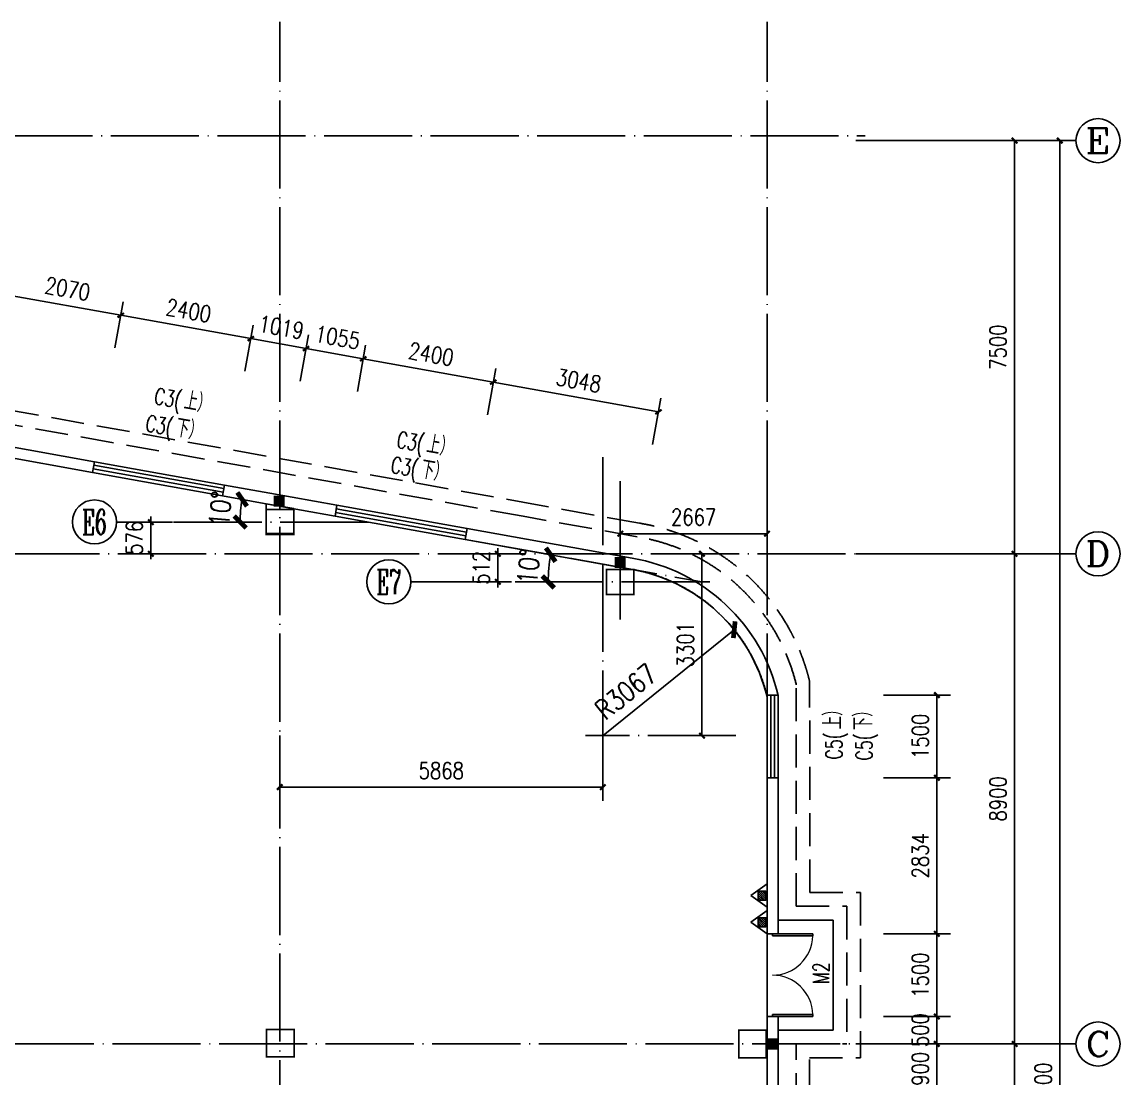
# Model space of a CAD drawing. Header units: millimetres. Extents: x 591771 to 1936534, y -622016 to 355666.
# Drawn here: x 646974 to 666918, y 261165 to 280337 of the extents above; entities that cross this region are included whole.
import ezdxf
from ezdxf.enums import TextEntityAlignment as Align

# ---------------------------------------------------------------- set-up
doc = ezdxf.new("R2010")
doc.units = ezdxf.units.MM
doc.header["$LTSCALE"] = 80
doc.linetypes.add('DASH', pattern=[0.35, 0.25, -0.1])
doc.linetypes.add('DOTE', pattern=[2.42, 2, -0.2, 0.02, -0.2])
for name, color, linetype in [('\\M+5BDA8-\\M+5B3DF\\M+5B4E7', 3, 'Continuous'), ('\\M+5BDA8-\\M+5B4B0', 4, 'Continuous'), ('\\M+5BDA8-\\M+5C3C5', 4, 'Continuous'), ('\\M+5BDA8-\\M+5C3C5\\M+5B4B0\\M+5B1E0\\M+5BAC5', 7, 'Continuous'), ('\\M+5BDA8-\\M+5C7BD-\\M+5D7A9', 31, 'Continuous'), ('\\M+5BDA8-\\M+5D6E1', 17, 'DOTE'), ('\\M+5BDA8-\\M+5D6E1-\\M+5B1EA\\M+5D7A2', 3, 'Continuous'), ('\\M+5C1A2\\M+5C3E6\\M+5CFDF\\M+5CCF51', 7, 'Continuous'), ('\\M+5C1A2\\M+5C3E6\\M+5CFDF\\M+5CCF55', 140, 'Continuous'), ('\\M+5C1A2\\M+5C3E6\\M+5CFF4\\M+5CCF53', 252, 'Continuous'), ('\\M+5C5C5\\M+5CBAE', 1, 'Continuous'), ('AXIS_TEXT', 7, 'Continuous'), ('MHQ', 2, 'Continuous'), ('PUB_TEXT', 7, 'Continuous'), ('WALL', 31, 'Continuous')]:
    doc.layers.add(name, color=color, linetype=linetype)
doc.styles.add('A-AXIS-LABEL', font='COMPLEX', dxfattribs={"bigfont": 'GBCBIG'})
doc.styles.add('A-WIN-LABEL', font='SIMPLEX', dxfattribs={"bigfont": 'GBCBIG'})
doc.styles.add('COMPLEX', font='COMPLEX')
doc.styles.add('DIM_FONT', font='SIMPLEX.shx', dxfattribs={"width": 0.8})
doc.styles.add('ROMANS', font='ROMANS.shx', dxfattribs={"width": 0.8, "bigfont": 'hhztxt.shx'})
doc.dimstyles.new('dim1-150', dxfattribs={"dimscale": 180, "dimtxt": 2, "dimasz": 1.2, "dimexe": 1.2, "dimexo": 1.2, "dimgap": 1, "dimtad": 1, "dimdec": 0, "dimdsep": 46, "dimtxsty": 'ROMANS', "dimblk": 'ARCHTICK', "dimcen": 0, "dimadec": 0, "dimazin": 0, "dimtfac": 0.71, "dimtdec": 0, "dimtix": 1, "dimtmove": 0, "dimatfit": 3, "dimldrblk": 'ARCHTICK', "dimfxl": 0, "dimtolj": 1, "dimtzin": 0, "dimarcsym": 0})
doc.dimstyles.new('DIMN', dxfattribs={"dimtxt": 300, "dimasz": 100, "dimexe": 250, "dimexo": 300, "dimgap": 150, "dimtad": 1, "dimdec": 0, "dimzin": 0, "dimdsep": 46, "dimtxsty": 'DIM_FONT', "dimblk": 'ARCHTICK', "dimcen": 0.09, "dimclrt": 7, "dimazin": 2, "dimtfac": 1, "dimtdec": 0, "dimtix": 1, "dimtmove": 2, "dimatfit": 3, "dimldrblk": 'ARCHTICK', "dimfxl": 0, "dimtolj": 1, "dimtzin": 0, "dimarcsym": 0})

# ---------------------------------------------------------------- blocks, each defined once
blk = doc.blocks.new('_ArchTick')
at = {"color": 0, "linetype": 'ByBlock', "const_width": 0.4}
blk.add_lwpolyline([(-0.5, -0.5), (0.5, 0.5)], dxfattribs=at)
blk = doc.blocks.new('*D20')
at = {"layer": '\\M+5C1A2\\M+5C3E6\\M+5CFDF\\M+5CCF51', "color": 0, "lineweight": -2, "transparency": 16777216}
blk.add_arc((613228, 278183), 5623, 169.8236, 180, dxfattribs=at)
at = {"layer": 'Defpoints', "color": 0, "lineweight": -3, "transparency": 16777216}
for p in [(604190, 279805), (607645, 278847), (604090, 278183), (662318, 278183), (660503, 269697)]:
    blk.add_point(p, dxfattribs=at)
at = {"layer": '\\M+5C1A2\\M+5C3E6\\M+5CFDF\\M+5CCF51', "color": 0, "lineweight": -2, "transparency": 16777216, "xscale": 216, "yscale": 216, "zscale": 216}
for p, rotation in [((607694, 279176), 79.8236399644772), ((607606, 278183), 270)]:
    blk.add_blockref('_ArchTick', p, dxfattribs=dict(at, rotation=rotation))
at = {"layer": '\\M+5C1A2\\M+5C3E6\\M+5CFDF\\M+5CCF51', "color": 0, "lineweight": -2, "transparency": 16777216, "insert": (607261, 278714), "char_height": 360, "attachment_point": 5, "rotation": 84.9118, "style": 'ROMANS'}
blk.add_mtext('\\A1;10%%D', dxfattribs=at)
blk = doc.blocks.new('*D21')
at = {"layer": '\\M+5C1A2\\M+5C3E6\\M+5CFDF\\M+5CCF51', "color": 0, "lineweight": -2, "transparency": 16777216}
blk.add_arc((625444, 276252), 2447, 169.8236, 180, dxfattribs=at)
at = {"layer": 'Defpoints', "color": 0, "lineweight": -3, "transparency": 16777216}
for p in [(615238, 278084), (623015, 276541), (621561, 276252), (625444, 276252), (660507, 269958)]:
    blk.add_point(p, dxfattribs=at)
at = {"layer": '\\M+5C1A2\\M+5C3E6\\M+5CFDF\\M+5CCF51', "color": 0, "lineweight": -2, "transparency": 16777216, "xscale": 216, "yscale": 216, "zscale": 216}
for p, rotation in [((623036, 276684), 79.8236399644773), ((622998, 276252), 270)]:
    blk.add_blockref('_ArchTick', p, dxfattribs=dict(at, rotation=rotation))
at = {"layer": '\\M+5C1A2\\M+5C3E6\\M+5CFDF\\M+5CCF51', "color": 0, "lineweight": -2, "transparency": 16777216, "insert": (622640, 276502), "char_height": 360, "attachment_point": 5, "rotation": 84.9118, "style": 'ROMANS'}
blk.add_mtext('\\A1;10%%D', dxfattribs=at)
blk = doc.blocks.new('*D22')
at = {"layer": '\\M+5C1A2\\M+5C3E6\\M+5CFDF\\M+5CCF51', "color": 0, "lineweight": -2, "transparency": 16777216}
blk.add_line((633200, 274419), (633120, 274419), dxfattribs=at)
blk.add_arc((635655, 274419), 2319, 169.8236, 180, dxfattribs=at)
at = {"layer": 'Defpoints', "color": 0, "lineweight": -3, "transparency": 16777216}
for p in [(615238, 278084), (633352, 274693), (633416, 274419), (635655, 274419), (660507, 269958)]:
    blk.add_point(p, dxfattribs=at)
at = {"layer": '\\M+5C1A2\\M+5C3E6\\M+5CFDF\\M+5CCF51', "color": 0, "lineweight": -2, "transparency": 16777216, "xscale": 216, "yscale": 216, "zscale": 216}
for p, rotation in [((633372, 274829), 79.8236399644773), ((633336, 274419), 270)]:
    blk.add_blockref('_ArchTick', p, dxfattribs=dict(at, rotation=rotation))
at = {"layer": '\\M+5C1A2\\M+5C3E6\\M+5CFDF\\M+5CCF51', "color": 0, "lineweight": -2, "transparency": 16777216, "insert": (632978, 274658), "char_height": 360, "attachment_point": 5, "rotation": 84.9118, "style": 'ROMANS'}
blk.add_mtext('\\A1;10%%D', dxfattribs=at)
blk = doc.blocks.new('*D23')
at = {"layer": '\\M+5C1A2\\M+5C3E6\\M+5CFDF\\M+5CCF51', "color": 0, "lineweight": -2, "transparency": 16777216}
blk.add_arc((653265, 271258), 2329, 169.8236, 180, dxfattribs=at)
at = {"layer": 'Defpoints', "color": 0, "lineweight": -3, "transparency": 16777216}
for p in [(615238, 278084), (650952, 271533), (649917, 271258), (653265, 271258), (660507, 269958)]:
    blk.add_point(p, dxfattribs=at)
at = {"layer": '\\M+5C1A2\\M+5C3E6\\M+5CFDF\\M+5CCF51', "color": 0, "lineweight": -2, "transparency": 16777216, "xscale": 216, "yscale": 216, "zscale": 216}
for p, rotation in [((650973, 271670), 79.8236399644773), ((650936, 271258), 270)]:
    blk.add_blockref('_ArchTick', p, dxfattribs=dict(at, rotation=rotation))
at = {"layer": '\\M+5C1A2\\M+5C3E6\\M+5CFDF\\M+5CCF51', "color": 0, "lineweight": -2, "transparency": 16777216, "insert": (650578, 271497), "char_height": 360, "attachment_point": 5, "rotation": 84.9118, "style": 'ROMANS'}
blk.add_mtext('\\A1;10%%D', dxfattribs=at)
blk = doc.blocks.new('*D24')
at = {"layer": '\\M+5C1A2\\M+5C3E6\\M+5CFDF\\M+5CCF51', "color": 0, "lineweight": -2, "transparency": 16777216}
blk.add_arc((644474, 272836), 2073, 169.8236, 180, dxfattribs=at)
at = {"layer": 'Defpoints', "color": 0, "lineweight": -3, "transparency": 16777216}
for p in [(615238, 278084), (642415, 273081), (642251, 272836), (644474, 272836), (660607, 269940)]:
    blk.add_point(p, dxfattribs=at)
at = {"layer": '\\M+5C1A2\\M+5C3E6\\M+5CFDF\\M+5CCF51', "color": 0, "lineweight": -2, "transparency": 16777216, "xscale": 216, "yscale": 216, "zscale": 216}
for p, rotation in [((642433, 273203), 79.8236399644773), ((642401, 272836), 270)]:
    blk.add_blockref('_ArchTick', p, dxfattribs=dict(at, rotation=rotation))
at = {"layer": '\\M+5C1A2\\M+5C3E6\\M+5CFDF\\M+5CCF51', "color": 0, "lineweight": -2, "transparency": 16777216, "insert": (642042, 273053), "char_height": 360, "attachment_point": 5, "rotation": 84.9118, "style": 'ROMANS'}
blk.add_mtext('\\A1;10%%D', dxfattribs=at)
blk = doc.blocks.new('A$C0A5937B2')
at = {"layer": 'MHQ'}
h = blk.add_hatch(dxfattribs=at)
h.set_pattern_fill('ANSI31', color=256, scale=10, style=0)
h.set_pattern_definition([(45, (9411.13, -1370.382), (-22.45064, 22.45064), [])])
h.paths.add_polyline_path([(363, 204), (162, 204), (162, 27), (363, 27)])
for points in [[(266, 371), (0, 0), (533, 0)], [(162, 204), (363, 204), (363, 27), (162, 27)]]:
    blk.add_lwpolyline(points, close=True, dxfattribs=at)
blk = doc.blocks.new('A$C152640FC')
at = {"layer": 'MHQ', "rotation": 270}
for p in [(0, 1135), (0, 533)]:
    blk.add_blockref('A$C0A5937B2', p, dxfattribs=at)
blk = doc.blocks.new('A$C56224EAA')
at = {"layer": 'MHQ', "xscale": 0.8, "yscale": 0.8, "zscale": 0.8, "rotation": 90}
blk.add_blockref('A$C152640FC', (908, 0), dxfattribs=at)
blk = doc.blocks.new('*D74')
at = {"layer": '\\M+5C1A2\\M+5C3E6\\M+5CFDF\\M+5CCF51', "color": 0, "lineweight": -2, "transparency": 16777216}
blk.add_line((656400, 270171), (656317, 270171), dxfattribs=at)
blk.add_arc((659324, 270171), 2791, 169.8235, 180, dxfattribs=at)
at = {"layer": 'Defpoints', "color": 0, "lineweight": -3, "transparency": 16777216}
for p in [(655022, 270943), (656552, 270500), (656616, 270171), (659324, 270171), (659465, 270171)]:
    blk.add_point(p, dxfattribs=at)
at = {"layer": '\\M+5C1A2\\M+5C3E6\\M+5CFDF\\M+5CCF51', "color": 0, "lineweight": -2, "transparency": 16777216, "xscale": 216, "yscale": 216, "zscale": 216}
for p, rotation in [((656577, 270664), 79.82348760336762), ((656533, 270171), 270)]:
    blk.add_blockref('_ArchTick', p, dxfattribs=dict(at, rotation=rotation))
at = {"layer": '\\M+5C1A2\\M+5C3E6\\M+5CFDF\\M+5CCF51', "color": 0, "lineweight": -2, "transparency": 16777216, "insert": (656177, 270451), "char_height": 360, "attachment_point": 5, "rotation": 84.9117, "style": 'ROMANS'}
blk.add_mtext('\\A1;10%%D', dxfattribs=at)
blk = doc.blocks.new('*D76')
at = {"layer": '\\M+5BDA8-\\M+5B3DF\\M+5B4E7', "color": 0, "lineweight": -2, "transparency": 16777216}
blk.add_line((659911, 269304), (657529, 267381), dxfattribs=at)
at = {"layer": 'Defpoints', "color": 0, "lineweight": -3, "transparency": 16777216}
for p in [(659911, 269304), (657525, 267378)]:
    blk.add_point(p, dxfattribs=at)
at = {"layer": '\\M+5BDA8-\\M+5B3DF\\M+5B4E7', "color": 0, "lineweight": -2, "transparency": 16777216, "xscale": 216, "yscale": 216, "zscale": 216, "rotation": 38.91113738284074}
blk.add_blockref('_ArchTick', (659911, 269304), dxfattribs=at)
at = {"layer": '\\M+5BDA8-\\M+5B3DF\\M+5B4E7', "color": 0, "lineweight": -2, "transparency": 16777216, "insert": (657944, 268179), "char_height": 360, "attachment_point": 5, "rotation": 38.9111, "style": 'ROMANS'}
blk.add_mtext('\\A1;R3067', dxfattribs=at)
blk = doc.blocks.new('*D178')
at = {"layer": '\\M+5BDA8-\\M+5B3DF\\M+5B4E7', "color": 0, "lineweight": -2, "transparency": 16777216}
for p, q in [((659642, 270682), (659074, 270682)), ((659324, 267381), (659324, 270682)), ((659642, 267381), (659074, 267381))]:
    blk.add_line(p, q, dxfattribs=at)
at = {"layer": 'Defpoints', "color": 0, "transparency": 16777216}
for p in [(659324, 270682), (659942, 270682), (659942, 267381)]:
    blk.add_point(p, dxfattribs=at)
at = {"layer": '\\M+5BDA8-\\M+5B3DF\\M+5B4E7', "color": 0, "lineweight": -2, "transparency": 16777216, "xscale": 100, "yscale": 100, "zscale": 100}
for p, rotation in [((659324, 270682), 90), ((659324, 267381), 270)]:
    blk.add_blockref('_ArchTick', p, dxfattribs=dict(at, rotation=rotation))
at = {"layer": '\\M+5BDA8-\\M+5B3DF\\M+5B4E7', "color": 7, "transparency": 16777216, "insert": (659024, 269032), "char_height": 300, "attachment_point": 5, "rotation": 90, "style": 'DIM_FONT'}
blk.add_mtext('\\A1;3301', dxfattribs=at)
blk = doc.blocks.new('*D185')
at = {"layer": '\\M+5BDA8-\\M+5B3DF\\M+5B4E7', "color": 0, "lineweight": -2, "transparency": 16777216}
for p, q in [((657840, 271703), (657840, 270797)), ((660507, 271703), (660507, 270797)), ((657840, 271047), (660507, 271047))]:
    blk.add_line(p, q, dxfattribs=at)
at = {"layer": 'Defpoints', "color": 0, "transparency": 16777216}
for p in [(657840, 272003), (660507, 272003), (660507, 271047)]:
    blk.add_point(p, dxfattribs=at)
at = {"layer": '\\M+5BDA8-\\M+5B3DF\\M+5B4E7', "color": 0, "lineweight": -2, "transparency": 16777216, "xscale": 100, "yscale": 100, "zscale": 100, "rotation": 180}
blk.add_blockref('_ArchTick', (657840, 271047), dxfattribs=at)
at = {"layer": '\\M+5BDA8-\\M+5B3DF\\M+5B4E7', "color": 0, "lineweight": -2, "transparency": 16777216, "xscale": 100, "yscale": 100, "zscale": 100}
blk.add_blockref('_ArchTick', (660507, 271047), dxfattribs=at)
at = {"layer": '\\M+5BDA8-\\M+5B3DF\\M+5B4E7', "color": 7, "transparency": 16777216, "insert": (659173, 271347), "char_height": 300, "attachment_point": 5, "style": 'DIM_FONT'}
blk.add_mtext('\\A1;2667', dxfattribs=at)
blk = doc.blocks.new('*D188')
at = {"layer": '\\M+5BDA8-\\M+5B3DF\\M+5B4E7', "color": 0, "lineweight": -2, "transparency": 16777216}
for p, q in [((649617, 271258), (649064, 271258)), ((649314, 271258), (649314, 271358)), ((649314, 270682), (649314, 271258)), ((649617, 270682), (649064, 270682)), ((649314, 270682), (649314, 270582))]:
    blk.add_line(p, q, dxfattribs=at)
at = {"layer": 'Defpoints', "color": 0, "transparency": 16777216}
for p in [(649314, 271258), (649917, 271258), (649917, 270682)]:
    blk.add_point(p, dxfattribs=at)
at = {"layer": '\\M+5BDA8-\\M+5B3DF\\M+5B4E7', "color": 0, "lineweight": -2, "transparency": 16777216, "xscale": 100, "yscale": 100, "zscale": 100}
for p, rotation in [((649314, 271258), 270), ((649314, 270682), 90)]:
    blk.add_blockref('_ArchTick', p, dxfattribs=dict(at, rotation=rotation))
at = {"layer": '\\M+5BDA8-\\M+5B3DF\\M+5B4E7', "color": 7, "transparency": 16777216, "insert": (649014, 270970), "char_height": 300, "attachment_point": 5, "rotation": 90, "style": 'DIM_FONT'}
blk.add_mtext('\\A1;576', dxfattribs=at)
blk = doc.blocks.new('*D189')
at = {"layer": '\\M+5BDA8-\\M+5B3DF\\M+5B4E7', "color": 0, "lineweight": -2, "transparency": 16777216}
for p, q in [((655352, 270682), (655867, 270682)), ((655617, 270682), (655617, 270782)), ((655617, 270171), (655617, 270682)), ((655352, 270171), (655867, 270171)), ((655617, 270171), (655617, 270071))]:
    blk.add_line(p, q, dxfattribs=at)
at = {"layer": 'Defpoints', "color": 0, "transparency": 16777216}
for p in [(655052, 270682), (655617, 270682), (655052, 270171)]:
    blk.add_point(p, dxfattribs=at)
at = {"layer": '\\M+5BDA8-\\M+5B3DF\\M+5B4E7', "color": 0, "lineweight": -2, "transparency": 16777216, "xscale": 100, "yscale": 100, "zscale": 100}
for p, rotation in [((655617, 270682), 270), ((655617, 270171), 90)]:
    blk.add_blockref('_ArchTick', p, dxfattribs=dict(at, rotation=rotation))
at = {"layer": '\\M+5BDA8-\\M+5B3DF\\M+5B4E7', "color": 7, "transparency": 16777216, "insert": (655317, 270427), "char_height": 300, "attachment_point": 5, "rotation": 90, "style": 'DIM_FONT'}
blk.add_mtext('\\A1;512', dxfattribs=at)
blk = doc.blocks.new('*D216')
at = {"layer": '\\M+5BDA8-\\M+5B3DF\\M+5B4E7', "color": 0, "lineweight": -2, "transparency": 16777216}
for p, q in [((651656, 267384), (651655, 266197)), ((657524, 267381), (657524, 266194)), ((651656, 266447), (657524, 266444))]:
    blk.add_line(p, q, dxfattribs=at)
at = {"layer": 'Defpoints', "color": 0, "transparency": 16777216}
for p in [(651656, 267684), (657525, 267681), (657524, 266444)]:
    blk.add_point(p, dxfattribs=at)
at = {"layer": '\\M+5BDA8-\\M+5B3DF\\M+5B4E7', "color": 0, "lineweight": -2, "transparency": 16777216, "xscale": 100, "yscale": 100, "zscale": 100}
for p, rotation in [((651656, 266447), 179.9689875181909), ((657524, 266444), 359.9689875181909)]:
    blk.add_blockref('_ArchTick', p, dxfattribs=dict(at, rotation=rotation))
at = {"layer": '\\M+5BDA8-\\M+5B3DF\\M+5B4E7', "color": 7, "transparency": 16777216, "insert": (654590, 266745), "char_height": 300, "attachment_point": 5, "rotation": 359.969, "style": 'DIM_FONT'}
blk.add_mtext('\\A1;5868', dxfattribs=at)
blk = doc.blocks.new('*D331')
at = {"layer": '\\M+5BDA8-\\M+5B3DF\\M+5B4E7', "color": 0, "lineweight": -2, "transparency": 16777216}
for p, q in [((646624, 274787), (646774, 275624)), ((646730, 275378), (648768, 275013)), ((648662, 274422), (648812, 275259))]:
    blk.add_line(p, q, dxfattribs=at)
at = {"layer": 'Defpoints', "color": 0, "transparency": 16777216}
for p in [(648768, 275013), (646571, 274492), (648609, 274126)]:
    blk.add_point(p, dxfattribs=at)
at = {"layer": '\\M+5BDA8-\\M+5B3DF\\M+5B4E7', "color": 0, "lineweight": -2, "transparency": 16777216, "xscale": 100, "yscale": 100, "zscale": 100}
for p, rotation in [((646730, 275378), 169.8237537539225), ((648768, 275013), 349.8237537539225)]:
    blk.add_blockref('_ArchTick', p, dxfattribs=dict(at, rotation=rotation))
at = {"layer": '\\M+5BDA8-\\M+5B3DF\\M+5B4E7', "color": 7, "transparency": 16777216, "insert": (647802, 275491), "char_height": 300, "attachment_point": 5, "rotation": 349.8238, "style": 'DIM_FONT'}
blk.add_mtext('\\A1;2070', dxfattribs=at)
blk = doc.blocks.new('*D332')
at = {"layer": '\\M+5BDA8-\\M+5B3DF\\M+5B4E7', "color": 0, "lineweight": -2, "transparency": 16777216}
for p, q in [((648662, 274422), (648812, 275259)), ((648768, 275013), (651130, 274589)), ((651024, 273998), (651174, 274835))]:
    blk.add_line(p, q, dxfattribs=at)
at = {"layer": 'Defpoints', "color": 0, "transparency": 16777216}
for p in [(651130, 274589), (648609, 274126), (650971, 273702)]:
    blk.add_point(p, dxfattribs=at)
at = {"layer": '\\M+5BDA8-\\M+5B3DF\\M+5B4E7', "color": 0, "lineweight": -2, "transparency": 16777216, "xscale": 100, "yscale": 100, "zscale": 100}
for p, rotation in [((648768, 275013), 169.8237537539224), ((651130, 274589), 349.8237537539225)]:
    blk.add_blockref('_ArchTick', p, dxfattribs=dict(at, rotation=rotation))
at = {"layer": '\\M+5BDA8-\\M+5B3DF\\M+5B4E7', "color": 7, "transparency": 16777216, "insert": (650002, 275096), "char_height": 300, "attachment_point": 5, "rotation": 349.8238, "style": 'DIM_FONT'}
blk.add_mtext('\\A1;2400', dxfattribs=at)
blk = doc.blocks.new('*D333')
at = {"layer": '\\M+5BDA8-\\M+5B3DF\\M+5B4E7', "color": 0, "lineweight": -2, "transparency": 16777216}
for p, q in [((651024, 273998), (651174, 274835)), ((652027, 273818), (652177, 274655)), ((651130, 274589), (651032, 274606)), ((651130, 274589), (652133, 274408)), ((652133, 274408), (652232, 274391))]:
    blk.add_line(p, q, dxfattribs=at)
at = {"layer": 'Defpoints', "color": 0, "transparency": 16777216}
for p in [(652133, 274408), (650971, 273702), (651974, 273522)]:
    blk.add_point(p, dxfattribs=at)
at = {"layer": '\\M+5BDA8-\\M+5B3DF\\M+5B4E7', "color": 0, "lineweight": -2, "transparency": 16777216, "xscale": 100, "yscale": 100, "zscale": 100}
for p, rotation in [((651130, 274589), 349.8237537539237), ((652133, 274408), 169.8237537539237)]:
    blk.add_blockref('_ArchTick', p, dxfattribs=dict(at, rotation=rotation))
at = {"layer": '\\M+5BDA8-\\M+5B3DF\\M+5B4E7', "color": 7, "transparency": 16777216, "insert": (651685, 274794), "char_height": 300, "attachment_point": 5, "rotation": 349.8238, "style": 'DIM_FONT'}
blk.add_mtext('\\A1;1019', dxfattribs=at)
blk = doc.blocks.new('*D334')
at = {"layer": '\\M+5BDA8-\\M+5B3DF\\M+5B4E7', "color": 0, "lineweight": -2, "transparency": 16777216}
for p, q in [((652027, 273818), (652177, 274655)), ((653066, 273631), (653216, 274468)), ((652133, 274408), (652035, 274426)), ((652133, 274408), (653172, 274222)), ((653172, 274222), (653271, 274204))]:
    blk.add_line(p, q, dxfattribs=at)
at = {"layer": 'Defpoints', "color": 0, "transparency": 16777216}
for p in [(653172, 274222), (651974, 273522), (653013, 273336)]:
    blk.add_point(p, dxfattribs=at)
at = {"layer": '\\M+5BDA8-\\M+5B3DF\\M+5B4E7', "color": 0, "lineweight": -2, "transparency": 16777216, "xscale": 100, "yscale": 100, "zscale": 100}
for p, rotation in [((652133, 274408), 349.8237537539204), ((653172, 274222), 169.8237537539204)]:
    blk.add_blockref('_ArchTick', p, dxfattribs=dict(at, rotation=rotation))
at = {"layer": '\\M+5BDA8-\\M+5B3DF\\M+5B4E7', "color": 7, "transparency": 16777216, "insert": (652706, 274611), "char_height": 300, "attachment_point": 5, "rotation": 349.8238, "style": 'DIM_FONT'}
blk.add_mtext('\\A1;1055', dxfattribs=at)
blk = doc.blocks.new('*D335')
at = {"layer": '\\M+5BDA8-\\M+5B3DF\\M+5B4E7', "color": 0, "lineweight": -2, "transparency": 16777216}
for p, q in [((653066, 273631), (653216, 274468)), ((653172, 274222), (655534, 273798)), ((655428, 273207), (655579, 274044))]:
    blk.add_line(p, q, dxfattribs=at)
at = {"layer": 'Defpoints', "color": 0, "transparency": 16777216}
for p in [(655534, 273798), (653013, 273336), (655375, 272912)]:
    blk.add_point(p, dxfattribs=at)
at = {"layer": '\\M+5BDA8-\\M+5B3DF\\M+5B4E7', "color": 0, "lineweight": -2, "transparency": 16777216, "xscale": 100, "yscale": 100, "zscale": 100}
for p, rotation in [((653172, 274222), 169.8237537539221), ((655534, 273798), 349.8237537539221)]:
    blk.add_blockref('_ArchTick', p, dxfattribs=dict(at, rotation=rotation))
at = {"layer": '\\M+5BDA8-\\M+5B3DF\\M+5B4E7', "color": 7, "transparency": 16777216, "insert": (654406, 274305), "char_height": 300, "attachment_point": 5, "rotation": 349.8238, "style": 'DIM_FONT'}
blk.add_mtext('\\A1;2400', dxfattribs=at)
blk = doc.blocks.new('*D336')
at = {"layer": '\\M+5BDA8-\\M+5B3DF\\M+5B4E7', "color": 0, "lineweight": -2, "transparency": 16777216}
for p, q in [((655428, 273207), (655579, 274044)), ((655534, 273798), (658534, 273259)), ((658428, 272669), (658579, 273506))]:
    blk.add_line(p, q, dxfattribs=at)
at = {"layer": 'Defpoints', "color": 0, "transparency": 16777216}
for p in [(658534, 273259), (655375, 272912), (658375, 272373)]:
    blk.add_point(p, dxfattribs=at)
at = {"layer": '\\M+5BDA8-\\M+5B3DF\\M+5B4E7', "color": 0, "lineweight": -2, "transparency": 16777216, "xscale": 100, "yscale": 100, "zscale": 100}
for p, rotation in [((655534, 273798), 169.8237537539229), ((658534, 273259), 349.823753753923)]:
    blk.add_blockref('_ArchTick', p, dxfattribs=dict(at, rotation=rotation))
at = {"layer": '\\M+5BDA8-\\M+5B3DF\\M+5B4E7', "color": 7, "transparency": 16777216, "insert": (657087, 273824), "char_height": 300, "attachment_point": 5, "rotation": 349.8238, "style": 'DIM_FONT'}
blk.add_mtext('\\A1;3048', dxfattribs=at)
blk = doc.blocks.new('*D412')
at = {"layer": '\\M+5BDA8-\\M+5B3DF\\M+5B4E7', "color": 0, "lineweight": -2, "transparency": 16777216}
for p, q in [((663590, 261783), (663590, 261883)), ((662620, 261783), (663840, 261783)), ((663590, 260883), (663590, 261783)), ((662620, 260883), (663840, 260883)), ((663590, 260883), (663590, 260783))]:
    blk.add_line(p, q, dxfattribs=at)
at = {"layer": 'Defpoints', "color": 0, "transparency": 16777216}
for p in [(662320, 261783), (663590, 261783), (662320, 260883)]:
    blk.add_point(p, dxfattribs=at)
at = {"layer": '\\M+5BDA8-\\M+5B3DF\\M+5B4E7', "color": 0, "lineweight": -2, "transparency": 16777216, "xscale": 100, "yscale": 100, "zscale": 100}
for p, rotation in [((663590, 261783), 269.9934737928827), ((663590, 260883), 89.99347379288272)]:
    blk.add_blockref('_ArchTick', p, dxfattribs=dict(at, rotation=rotation))
at = {"layer": '\\M+5BDA8-\\M+5B3DF\\M+5B4E7', "color": 7, "transparency": 16777216, "insert": (663290, 261333), "char_height": 300, "attachment_point": 5, "rotation": 89.9935, "style": 'DIM_FONT'}
blk.add_mtext('\\A1;900', dxfattribs=at)
blk = doc.blocks.new('*D413')
at = {"layer": '\\M+5BDA8-\\M+5B3DF\\M+5B4E7', "color": 0, "lineweight": -2, "transparency": 16777216}
for p, q in [((662620, 262283), (663840, 262283)), ((663590, 262283), (663590, 262383)), ((663590, 261783), (663590, 262283)), ((662620, 261783), (663840, 261783)), ((663590, 261783), (663590, 261683))]:
    blk.add_line(p, q, dxfattribs=at)
at = {"layer": 'Defpoints', "color": 0, "transparency": 16777216}
for p in [(662320, 262283), (663590, 262283), (662320, 261783)]:
    blk.add_point(p, dxfattribs=at)
at = {"layer": '\\M+5BDA8-\\M+5B3DF\\M+5B4E7', "color": 0, "lineweight": -2, "transparency": 16777216, "xscale": 100, "yscale": 100, "zscale": 100}
for p, rotation in [((663590, 262283), 269.9934737928754), ((663590, 261783), 89.99347379287536)]:
    blk.add_blockref('_ArchTick', p, dxfattribs=dict(at, rotation=rotation))
at = {"layer": '\\M+5BDA8-\\M+5B3DF\\M+5B4E7', "color": 7, "transparency": 16777216, "insert": (663290, 262033), "char_height": 300, "attachment_point": 5, "rotation": 89.9935, "style": 'DIM_FONT'}
blk.add_mtext('\\A1;500', dxfattribs=at)
blk = doc.blocks.new('*D414')
at = {"layer": '\\M+5BDA8-\\M+5B3DF\\M+5B4E7', "color": 0, "lineweight": -2, "transparency": 16777216}
for p, q in [((662620, 263783), (663840, 263783)), ((663590, 262283), (663590, 263783)), ((662620, 262283), (663840, 262283))]:
    blk.add_line(p, q, dxfattribs=at)
at = {"layer": 'Defpoints', "color": 0, "transparency": 16777216}
for p in [(662320, 263783), (663590, 263783), (662320, 262283)]:
    blk.add_point(p, dxfattribs=at)
at = {"layer": '\\M+5BDA8-\\M+5B3DF\\M+5B4E7', "color": 0, "lineweight": -2, "transparency": 16777216, "xscale": 100, "yscale": 100, "zscale": 100}
for p, rotation in [((663590, 263783), 89.99347379287913), ((663590, 262283), 269.9934737928791)]:
    blk.add_blockref('_ArchTick', p, dxfattribs=dict(at, rotation=rotation))
at = {"layer": '\\M+5BDA8-\\M+5B3DF\\M+5B4E7', "color": 7, "transparency": 16777216, "insert": (663290, 263033), "char_height": 300, "attachment_point": 5, "rotation": 89.9935, "style": 'DIM_FONT'}
blk.add_mtext('\\A1;1500', dxfattribs=at)
blk = doc.blocks.new('*D415')
at = {"layer": '\\M+5BDA8-\\M+5B3DF\\M+5B4E7', "color": 0, "lineweight": -2, "transparency": 16777216}
for p, q in [((662621, 266617), (663841, 266617)), ((663590, 263783), (663591, 266617)), ((662620, 263783), (663840, 263783))]:
    blk.add_line(p, q, dxfattribs=at)
at = {"layer": 'Defpoints', "color": 0, "transparency": 16777216}
for p in [(662321, 266617), (663591, 266617), (662320, 263783)]:
    blk.add_point(p, dxfattribs=at)
at = {"layer": '\\M+5BDA8-\\M+5B3DF\\M+5B4E7', "color": 0, "lineweight": -2, "transparency": 16777216, "xscale": 100, "yscale": 100, "zscale": 100}
for p, rotation in [((663591, 266617), 89.99347379288021), ((663590, 263783), 269.9934737928803)]:
    blk.add_blockref('_ArchTick', p, dxfattribs=dict(at, rotation=rotation))
at = {"layer": '\\M+5BDA8-\\M+5B3DF\\M+5B4E7', "color": 7, "transparency": 16777216, "insert": (663291, 265200), "char_height": 300, "attachment_point": 5, "rotation": 89.9935, "style": 'DIM_FONT'}
blk.add_mtext('\\A1;2834', dxfattribs=at)
blk = doc.blocks.new('*D416')
at = {"layer": '\\M+5BDA8-\\M+5B3DF\\M+5B4E7', "color": 0, "lineweight": -2, "transparency": 16777216}
for p, q in [((662621, 268117), (663841, 268117)), ((663591, 266617), (663591, 268117)), ((662621, 266617), (663841, 266617))]:
    blk.add_line(p, q, dxfattribs=at)
at = {"layer": 'Defpoints', "color": 0, "transparency": 16777216}
for p in [(662321, 268117), (663591, 268117), (662321, 266617)]:
    blk.add_point(p, dxfattribs=at)
at = {"layer": '\\M+5BDA8-\\M+5B3DF\\M+5B4E7', "color": 0, "lineweight": -2, "transparency": 16777216, "xscale": 100, "yscale": 100, "zscale": 100}
for p, rotation in [((663591, 268117), 89.99347379288267), ((663591, 266617), 269.9934737928827)]:
    blk.add_blockref('_ArchTick', p, dxfattribs=dict(at, rotation=rotation))
at = {"layer": '\\M+5BDA8-\\M+5B3DF\\M+5B4E7', "color": 7, "transparency": 16777216, "insert": (663291, 267367), "char_height": 300, "attachment_point": 5, "rotation": 89.9935, "style": 'DIM_FONT'}
blk.add_mtext('\\A1;1500', dxfattribs=at)
blk = doc.blocks.new('*D671')
at = {"layer": '\\M+5BDA8-\\M+5D6E1-\\M+5B1EA\\M+5D7A2', "color": 0, "lineweight": -2, "transparency": 16777216}
for p, q in [((664319, 278183), (666073, 278183)), ((665823, 243682), (665823, 278183)), ((664319, 243682), (666073, 243682))]:
    blk.add_line(p, q, dxfattribs=at)
at = {"layer": 'Defpoints', "color": 0, "transparency": 16777216}
for p in [(664019, 278183), (665823, 278183), (664019, 243682)]:
    blk.add_point(p, dxfattribs=at)
at = {"layer": '\\M+5BDA8-\\M+5D6E1-\\M+5B1EA\\M+5D7A2', "color": 0, "lineweight": -2, "transparency": 16777216, "xscale": 100, "yscale": 100, "zscale": 100}
for p, rotation in [((665823, 278183), 90), ((665823, 243682), 270)]:
    blk.add_blockref('_ArchTick', p, dxfattribs=dict(at, rotation=rotation))
at = {"layer": '\\M+5BDA8-\\M+5D6E1-\\M+5B1EA\\M+5D7A2', "color": 7, "transparency": 16777216, "insert": (665523, 260932), "char_height": 300, "attachment_point": 5, "rotation": 90, "style": 'DIM_FONT'}
blk.add_mtext('\\A1;34500', dxfattribs=at)
blk = doc.blocks.new('*D673')
at = {"layer": '\\M+5BDA8-\\M+5D6E1-\\M+5B1EA\\M+5D7A2', "color": 0, "lineweight": -2, "transparency": 16777216}
for p, q in [((662318, 261783), (665252, 261783)), ((665002, 253683), (665002, 261783)), ((662318, 253683), (665252, 253683))]:
    blk.add_line(p, q, dxfattribs=at)
at = {"layer": 'Defpoints', "color": 0, "transparency": 16777216}
for p in [(662018, 261783), (665002, 261783), (662018, 253683)]:
    blk.add_point(p, dxfattribs=at)
at = {"layer": '\\M+5BDA8-\\M+5D6E1-\\M+5B1EA\\M+5D7A2', "color": 0, "lineweight": -2, "transparency": 16777216, "xscale": 100, "yscale": 100, "zscale": 100}
for p, rotation in [((665002, 261783), 90), ((665002, 253683), 270)]:
    blk.add_blockref('_ArchTick', p, dxfattribs=dict(at, rotation=rotation))
at = {"layer": '\\M+5BDA8-\\M+5D6E1-\\M+5B1EA\\M+5D7A2', "color": 7, "transparency": 16777216, "insert": (664702, 257733), "char_height": 300, "attachment_point": 5, "rotation": 90, "style": 'DIM_FONT'}
blk.add_mtext('\\A1;8100', dxfattribs=at)
blk = doc.blocks.new('*D674')
at = {"layer": '\\M+5BDA8-\\M+5D6E1-\\M+5B1EA\\M+5D7A2', "color": 0, "lineweight": -2, "transparency": 16777216}
for p, q in [((662318, 270682), (665252, 270682)), ((665002, 261783), (665002, 270682)), ((662318, 261783), (665252, 261783))]:
    blk.add_line(p, q, dxfattribs=at)
at = {"layer": 'Defpoints', "color": 0, "transparency": 16777216}
for p in [(662018, 270682), (665002, 270682), (662018, 261783)]:
    blk.add_point(p, dxfattribs=at)
at = {"layer": '\\M+5BDA8-\\M+5D6E1-\\M+5B1EA\\M+5D7A2', "color": 0, "lineweight": -2, "transparency": 16777216, "xscale": 100, "yscale": 100, "zscale": 100}
for p, rotation in [((665002, 270682), 90), ((665002, 261783), 270)]:
    blk.add_blockref('_ArchTick', p, dxfattribs=dict(at, rotation=rotation))
at = {"layer": '\\M+5BDA8-\\M+5D6E1-\\M+5B1EA\\M+5D7A2', "color": 7, "transparency": 16777216, "insert": (664702, 266232), "char_height": 300, "attachment_point": 5, "rotation": 90, "style": 'DIM_FONT'}
blk.add_mtext('\\A1;8900', dxfattribs=at)
blk = doc.blocks.new('*D675')
at = {"layer": '\\M+5BDA8-\\M+5D6E1-\\M+5B1EA\\M+5D7A2', "color": 0, "lineweight": -2, "transparency": 16777216}
for p, q in [((662318, 278183), (665252, 278183)), ((665002, 270682), (665002, 278183)), ((662318, 270682), (665252, 270682))]:
    blk.add_line(p, q, dxfattribs=at)
at = {"layer": 'Defpoints', "color": 0, "transparency": 16777216}
for p in [(662018, 278183), (665002, 278183), (662018, 270682)]:
    blk.add_point(p, dxfattribs=at)
at = {"layer": '\\M+5BDA8-\\M+5D6E1-\\M+5B1EA\\M+5D7A2', "color": 0, "lineweight": -2, "transparency": 16777216, "xscale": 100, "yscale": 100, "zscale": 100}
for p, rotation in [((665002, 278183), 90), ((665002, 270682), 270)]:
    blk.add_blockref('_ArchTick', p, dxfattribs=dict(at, rotation=rotation))
at = {"layer": '\\M+5BDA8-\\M+5D6E1-\\M+5B1EA\\M+5D7A2', "color": 7, "transparency": 16777216, "insert": (664702, 274432), "char_height": 300, "attachment_point": 5, "rotation": 90, "style": 'DIM_FONT'}
blk.add_mtext('\\A1;7500', dxfattribs=at)
blk = doc.blocks.new('_AXISO')
blk.add_circle((0, 0), 0.5)
at = {"layer": 'AXIS_TEXT', "style": 'COMPLEX'}
blk.add_attdef('A', text='', height=0.56, dxfattribs=at).set_placement((-0.25, -0.28), (0.25, -0.28), align=Align.FIT)
blk = doc.blocks.new('\\M+5B6FE\\M+5CEAC\\M+5B4B0\\M+5BFE2$\\M+5CFB5\\M+5CDB3\\M+5CDBC\\M+5BFE2$00000001')
at = {"color": 0}
for points in [[(-0.5, 0.5), (-0.5, -0.5)], [(-0.5, 0.5), (0.5, 0.5)], [(0.5, -0.5), (0.5, 0.5)], [(0.5, 0.1667), (-0.5, 0.1667)], [(0.5, -0.1667), (-0.5, -0.1667)], [(-0.5, -0.5), (0.5, -0.5)]]:
    blk.add_lwpolyline(points, dxfattribs=at)
blk = doc.blocks.new('\\M+5B6FE\\M+5CEAC\\M+5C3C5\\M+5BFE2$\\M+5CFB5\\M+5CDB3\\M+5CDBC\\M+5BFE2$00000108')
for p, q in [((-0.5, 0), (-0.5, 0.4875)), ((-0.475, 0.4875), (-0.5, 0.4875)), ((-0.475, 0), (-0.475, 0.4875)), ((0.475, 0), (0.475, 0.4875)), ((0.475, 0.4875), (0.5, 0.4875)), ((0.5, 0), (0.5, 0.4875)), ((-0.5, 0), (-0.475, 0)), ((0.5, 0), (0.475, 0))]:
    blk.add_line(p, q)
at = {"lineweight": 13}
for centre, start, end in [((-0.4875, 0), 0, 88.53072), ((0.4875, 0), 91.46928, 180)]:
    blk.add_arc(centre, 0.4875, start, end, dxfattribs=at)

msp = doc.modelspace()

# ---------------------------------------------------------------- hatches: boundary and pattern name
at = {"layer": '\\M+5C1A2\\M+5C3E6\\M+5CFF4\\M+5CCF53'}
for points in [[(651543.2, 271538.9), (651743.2, 271538.9), (651743.2, 271738.9), (651543.2, 271738.9)], [(657741, 270425.6), (657941, 270425.6), (657941, 270625.6), (657741, 270625.6)], [(660506.5, 261682.5), (660706.5, 261682.5), (660706.5, 261882.5), (660506.5, 261882.5)]]:
    msp.add_hatch(color=256, dxfattribs=at).paths.add_polyline_path(points)

# ---------------------------------------------------------------- linework, layer by layer
at = {"layer": '\\M+5BDA8-\\M+5B3DF\\M+5B4E7'}
for p, q in [((649706.8, 271258.2), (648697.9, 271258.2)), ((655052.1, 270170.6), (654043.2, 270170.6))]:
    msp.add_line(p, q, dxfattribs=at)
at = {"layer": '\\M+5BDA8-\\M+5C7BD-\\M+5D7A9'}
for p, q in [((648290.6, 272354.4), (646253, 272720.1)), ((646217.7, 272523.2), (648255.2, 272157.5)), ((648255.2, 272157.5), (648290.6, 272354.4)), ((648255.2, 272157.5), (648290.6, 272354.4)), ((648290.6, 272354.4), (650652.8, 271930.3)), ((650617.5, 271733.5), (648255.2, 272157.5)), ((650652.8, 271930.3), (650617.5, 271733.5)), ((650652.8, 271930.3), (650617.5, 271733.5)), ((651476.2, 271782.5), (650652.8, 271930.3)), ((650617.5, 271733.5), (651440.9, 271585.7)), ((652695, 271563.8), (651476.2, 271782.5)), ((651440.9, 271585.7), (652659.6, 271366.9)), ((652659.6, 271366.9), (652695, 271563.8)), ((652659.6, 271366.9), (652695, 271563.8)), ((652695, 271563.8), (655057.2, 271139.7)), ((655021.9, 270942.9), (652659.6, 271366.9)), ((655057.2, 271139.7), (655021.9, 270942.9)), ((655057.2, 271139.7), (655021.9, 270942.9)), ((658057.2, 270601.2), (655057.2, 271139.7)), ((655021.9, 270942.9), (658023, 270404.1)), ((660506.5, 268084.1), (660506.5, 263782.5)), ((660706.5, 263782.5), (660706.5, 268107.2)), ((660506.5, 263782.5), (660706.5, 263782.5)), ((660706.5, 262282.5), (660506.5, 262282.5)), ((660506.5, 262282.5), (660506.5, 261782.5)), ((660706.5, 261782.5), (660706.5, 262282.5)), ((660506.5, 261782.5), (660506.5, 260882.5)), ((660706.5, 260882.5), (660706.5, 261782.5))]:
    msp.add_line(p, q, dxfattribs=at)
for radius, start, end in [(3274.6, 12.97935, 80.48029), (3074.6, 13.39672, 80.50132)]:
    msp.add_arc((657515.6, 267371.7), radius, start, end, dxfattribs=at)
at = {"layer": '\\M+5BDA8-\\M+5D6E1', "ltscale": 10}
for p, q in [((651656.2, 242464.8), (651656.2, 280337)), ((660506.5, 242464.8), (660506.5, 280337)), ((604060.4, 278272.7), (662288.7, 278272.7)), ((657524.6, 272438.1), (657524.1, 266484.4)), ((657839.7, 269489.9), (657839.7, 272002.7)), ((653265.1, 271258.2), (649706.8, 271258.2)), ((655021.9, 270942.9), (659324.1, 270170.6)), ((604189.6, 270682.4), (662117.9, 270682.4)), ((659465.2, 270170.6), (655052.1, 270170.6)), ((659942, 267381.1), (657211.9, 267381.1)), ((604089.6, 261782.5), (662017.9, 261782.5))]:
    msp.add_line(p, q, dxfattribs=at)
msp.add_arc((657524.6, 267378), 3067, 13.52265, 80.64559, dxfattribs=at)
at = {"layer": '\\M+5BDA8-\\M+5D6E1-\\M+5B1EA\\M+5D7A2'}
for p, q in [((662117.9, 278182.5), (666117.9, 278182.5)), ((662117.9, 270682.4), (666117.9, 270682.4)), ((662117.9, 261782.5), (666117.9, 261782.5))]:
    msp.add_line(p, q, dxfattribs=at)
for centre in [(648291.9, 271260.1), (653637.2, 270172.5)]:
    msp.add_circle(centre, 400, dxfattribs=at)
at = {"layer": '\\M+5C1A2\\M+5C3E6\\M+5CFDF\\M+5CCF51'}
msp.add_line((660506.5, 263782.5), (660506.5, 262282.5), dxfattribs=at)
at = {"layer": '\\M+5C1A2\\M+5C3E6\\M+5CFDF\\M+5CCF55'}
for p, q in [((660706.5, 264032.5), (661706.6, 264032.5)), ((661706.6, 264032.5), (661706.5, 262032.5)), ((661706.6, 264032.5), (661706.5, 262032.5)), ((660706.5, 262032.5), (661706.5, 262032.5))]:
    msp.add_line(p, q, dxfattribs=at)
at = {"layer": '\\M+5C1A2\\M+5C3E6\\M+5CFF4\\M+5CCF53'}
for p, q in [((651410.5, 271591.1), (651410.5, 271047.8)), ((651910.5, 271501.4), (651410.5, 271591.1)), ((651910.5, 271485), (651910.5, 271031.4)), ((651660.5, 271047.8), (651410.5, 271047.8)), ((651660.5, 271047.8), (651910.5, 271047.8))]:
    msp.add_line(p, q, dxfattribs=at)
at = {"layer": '\\M+5C1A2\\M+5C3E6\\M+5CFF4\\M+5CCF53', "const_width": 30}
for points in [[(651910.5, 271031.4), (651910.5, 271485), (651410.5, 271485), (651410.5, 271031.4), (651910.5, 271031.4)], [(658089.7, 269943.8), (658089.7, 270397.3), (657589.7, 270397.3), (657589.7, 269943.8), (658089.7, 269943.8)], [(651418, 262047.4), (651918, 262047.4), (651918, 261547.4), (651418, 261547.4), (651418, 262047.4)], [(659991.5, 262032.5), (660491.5, 262032.5), (660491.5, 261532.5), (659991.5, 261532.5), (659991.5, 262032.5)]]:
    msp.add_lwpolyline(points, dxfattribs=at)
at = {"layer": '\\M+5C5C5\\M+5CBAE', "linetype": 'DASH', "ltscale": 30}
for p, q in [((656367.1, 271565), (636649.4, 275104.4)), ((656076.8, 271363.1), (636359.1, 274902.5)), ((658192.5, 271237.3), (656367.1, 271565)), ((658148.4, 270991.2), (656076.8, 271363.1)), ((661036.7, 264282.5), (661036.7, 268305.8)), ((661285.9, 264532.5), (661279.7, 268364.3)), ((661285.9, 264532.5), (662206.6, 264532.5)), ((662206.6, 264532.5), (662206.5, 261532.5)), ((661036.7, 264282.5), (661956.6, 264282.5)), ((661956.6, 264282.5), (661956.5, 261782.5)), ((661036.7, 253932.5), (661036.7, 261782.5)), ((661036.7, 261782.5), (661956.5, 261782.5)), ((661279.7, 254182.5), (661279.7, 261532.5)), ((661279.7, 261532.5), (662206.5, 261532.5))]:
    msp.add_line(p, q, dxfattribs=at)
for radius in [3817, 3567]:
    msp.add_arc((657568.6, 267471.7), radius, 13.52265, 80.64559, dxfattribs=at)
at = {"layer": 'WALL'}
for p, q in [((651468.1, 271740.9), (651468.1, 271740.9)), ((651927.9, 271460.6), (651927.9, 271460.6))]:
    msp.add_line(p, q, dxfattribs=at)

# ---------------------------------------------------------------- block references
at = {"layer": '\\M+5BDA8-\\M+5B4B0', "zscale": 200}
for p, xscale, yscale, rotation in [((649454, 272043.9), -2400, 200, 349.8236399644778), ((649454, 272043.9), -2400, 200, 349.8236399644778), ((653858.4, 271253.3), -2400, 200, 349.8234876033695), ((653858.4, 271253.3), -2400, 200, 349.8234876033695), ((660606.5, 267366.5), -1500, -200, 269.9999999941271), ((660606.5, 267366.5), -1500, -200, 269.9999999941271)]:
    msp.add_blockref('\\M+5B6FE\\M+5CEAC\\M+5B4B0\\M+5BFE2$\\M+5CFB5\\M+5CDB3\\M+5CDBC\\M+5BFE2$00000001', p, dxfattribs=dict(at, xscale=xscale, yscale=yscale, rotation=rotation))
at = {"layer": '\\M+5BDA8-\\M+5C3C5'}
ref = msp.add_blockref('\\M+5B6FE\\M+5CEAC\\M+5C3C5\\M+5BFE2$\\M+5CFB5\\M+5CDB3\\M+5CDBC\\M+5BFE2$00000108', (660606.5, 263032.5), dxfattribs=dict(at, xscale=1500, yscale=1500, zscale=200, rotation=269.9999999941271))
ref.add_attrib('A', 'M2', (661636.8, 262868.7), dxfattribs={"layer": '\\M+5BDA8-\\M+5C3C5\\M+5B4B0\\M+5B1E0\\M+5BAC5', "height": 297.5, "rotation": 90, "style": 'A-WIN-LABEL', "width": 0.705882})
at = {"layer": '\\M+5BDA8-\\M+5D6E1-\\M+5B1EA\\M+5D7A2'}
ref = msp.add_blockref('_AXISO', (666517.9, 278182.5), dxfattribs=dict(at, xscale=800, yscale=800, zscale=800))
ref.add_attrib('A', 'E', dxfattribs={"layer": 'AXIS_TEXT', "height": 452.5, "style": 'A-AXIS-LABEL', "width": 1.3125}).set_placement((666291.7, 277956.2), (666744.2, 277956.2), align=Align.FIT)
ref = msp.add_blockref('_AXISO', (666517.9, 270682.4), dxfattribs=dict(at, xscale=800, yscale=800, zscale=800))
ref.add_attrib('A', 'D', dxfattribs={"layer": 'AXIS_TEXT', "height": 452.5, "style": 'A-AXIS-LABEL', "width": 1.235294}).set_placement((666291.7, 270456.2), (666744.2, 270456.2), align=Align.FIT)
ref = msp.add_blockref('_AXISO', (666517.9, 261782.5), dxfattribs=dict(at, xscale=800, yscale=800, zscale=800))
ref.add_attrib('A', 'C', dxfattribs={"layer": 'AXIS_TEXT', "height": 452.5, "style": 'A-AXIS-LABEL', "width": 1.4}).set_placement((666291.7, 261556.2), (666744.2, 261556.2), align=Align.FIT)
at = {"layer": 'WALL', "rotation": 89.99999999999999}
msp.add_blockref('A$C56224EAA', (660506.5, 263782.5), dxfattribs=at)

# ---------------------------------------------------------------- texts
at = {"layer": '\\M+5BDA8-\\M+5C3C5\\M+5B4B0\\M+5B1E0\\M+5BAC5', "style": 'A-WIN-LABEL', "width": 0.705882}
for s, rotation, p in [('C3(', 349.82364, (649358.8, 273406)), ('C3(', 349.82364, (649202.8, 272913.6)), ('C3(', 349.82349, (653763.2, 272615.4)), ('C3(', 349.82349, (653654.8, 272158)), ('C5(', 90, (661872, 266946.2)), ('C5(', 90, (662418.5, 266929.1))]:
    msp.add_text(s, height=297.5, rotation=rotation, dxfattribs=at).set_placement(p)
at = {"layer": '\\M+5BDA8-\\M+5C3C5\\M+5B4B0\\M+5B1E0\\M+5BAC5', "style": 'A-WIN-LABEL'}
for s, rotation, p in [('上）', 349.82364, (649900.2, 273308.8)), ('下）', 349.82364, (649744.2, 272816.4)), ('上）', 349.82349, (654304.6, 272518.2)), ('下）', 349.82349, (654196.1, 272060.9)), ('上）', 90, (661872, 267496.2)), ('下）', 90, (662418.5, 267479.1))]:
    msp.add_text(s, height=337.59, rotation=rotation, dxfattribs=at).set_placement(p)
at = {"layer": 'PUB_TEXT', "style": 'A-AXIS-LABEL', "width": 0.6}
for s, p, p2 in [('E6', (648065.7, 271033.9), (648518.2, 271033.9)), ('E7', (653411, 269946.3), (653863.5, 269946.3))]:
    msp.add_text(s, height=452.55, dxfattribs=at).set_placement(p, p2, align=Align.FIT)

# ---------------------------------------------------------------- dimensions: what is measured, and where the dimension line sits
at = {"layer": '\\M+5BDA8-\\M+5B3DF\\M+5B4E7'}
for p1, p2, distance, picture, middle in [((646571.1, 274492.1), (648608.6, 274126.4), 900.4, '*D331', (647801.9, 275490.7)), ((648608.6, 274126.4), (650970.9, 273702.3), 900.4, '*D332', (650001.8, 275095.8)), ((650970.9, 273702.3), (651974.3, 273522.2), 900.4, '*D333', (651684.6, 274793.8)), ((651974.3, 273522.2), (653013.1, 273335.8), 900.4, '*D334', (652705.7, 274610.5)), ((653013.1, 273335.8), (655375.3, 272911.7), 900.4, '*D335', (654406.3, 274305.3)), ((655375.3, 272911.7), (658375.3, 272373.3), 900.4, '*D336', (657087.4, 273824)), ((657839.7, 272002.7), (660506.5, 272002.7), -956.1, '*D185', (659173.1, 271346.7)), ((649917.4, 270682.4), (649917.4, 271258.2), 603.1, '*D188', (649014.2, 270970.3)), ((655052.1, 270170.6), (655052.1, 270682.4), -565.1, '*D189', (655317.2, 270426.5)), ((659942, 267381.1), (659942, 270682.4), 617.8, '*D178', (659024.1, 269031.8)), ((662320.5, 266616.7), (662320.7, 268116.7), -1270.2, '*D416', (663290.8, 267366.6)), ((651656.2, 267684.3), (657524.6, 267681.1), -1237.2, '*D216', (654589.9, 266745.5)), ((662320.2, 263782.7), (662320.5, 266616.7), -1270.2, '*D415', (663290.5, 265199.6)), ((662320, 262282.7), (662320.2, 263782.7), -1270.2, '*D414', (663290.3, 263032.6)), ((662320, 261782.7), (662320, 262282.7), -1270.2, '*D413', (663290.2, 262032.6)), ((662319.9, 260882.7), (662320, 261782.7), -1270.2, '*D412', (663290.1, 261332.6))]:
    dim = msp.add_aligned_dim(p1=p1, p2=p2, distance=distance, dimstyle='DIMN', dxfattribs=at)
    dim.commit()
    dim.dimension.update_dxf_attribs({"geometry": picture, "text_midpoint": middle})
dim = msp.add_radius_dim(center=(657524.6, 267378), mpoint=(659911.1, 269304.4), dimstyle='dim1-150', dxfattribs=at)
dim.commit()
dim.dimension.update_dxf_attribs({"geometry": '*D76', "text_midpoint": (658170.2, 267899.1), "dimtype": 132})
at = {"layer": '\\M+5BDA8-\\M+5D6E1-\\M+5B1EA\\M+5D7A2'}
for p1, p2, distance, picture, middle in [((662017.9, 270682.4), (662017.9, 278182.5), -2983.8, '*D675', (664701.8, 274432.5)), ((664019.4, 243682.5), (664019.4, 278182.5), -1804, '*D671', (665523.5, 260932.5)), ((662017.9, 261782.5), (662017.9, 270682.4), -2983.8, '*D674', (664701.8, 266232.5)), ((662017.9, 253682.5), (662017.9, 261782.5), -2983.8, '*D673', (664701.8, 257732.5))]:
    dim = msp.add_aligned_dim(p1=p1, p2=p2, distance=distance, dimstyle='DIMN', dxfattribs=at)
    dim.commit()
    dim.dimension.update_dxf_attribs({"geometry": picture, "text_midpoint": middle})
at = {"layer": '\\M+5C1A2\\M+5C3E6\\M+5CFDF\\M+5CCF51'}
for base, line1, line2, picture, middle in [((607644.9, 278846.7), ((660503.1, 269696.6), (604189.6, 279805)), ((604089.6, 278182.5), (662317.9, 278182.5)), '*D20', (607260.6, 278713.9)), ((623014.6, 276541.1), ((660506.5, 269958.3), (615238.3, 278084.1)), ((625444.4, 276252.1), (621561, 276252.1)), '*D21', (622640, 276501.8)), ((633351.9, 274693.2), ((660506.5, 269958.3), (615238.3, 278084.1)), ((635655.1, 274419.2), (633416.3, 274419.2)), '*D22', (632977.7, 274657.6)), ((650952.3, 271533.3), ((660506.5, 269958.3), (615238.3, 278084.1)), ((653265.1, 271258.2), (649917.4, 271258.2)), '*D23', (650578, 271497.5)), ((642415.4, 273081.1), ((660606.5, 269940.4), (615238.3, 278084.1)), ((644474.3, 272836.2), (642251, 272836.2)), '*D24', (642041.9, 273052.8)), ((656552.5, 270500.3), ((655021.9, 270942.9), (659324.1, 270170.6)), ((659465.2, 270170.6), (656616.3, 270170.6)), '*D74', (656176.8, 270450.8))]:
    dim = msp.add_angular_dim_2l(base=base, line1=line1, line2=line2, dimstyle='dim1-150', override={"dimazin": 2}, dxfattribs=at)
    dim.commit()
    dim.dimension.update_dxf_attribs({"geometry": picture, "text_midpoint": middle})

doc.saveas('drawing.dxf')
